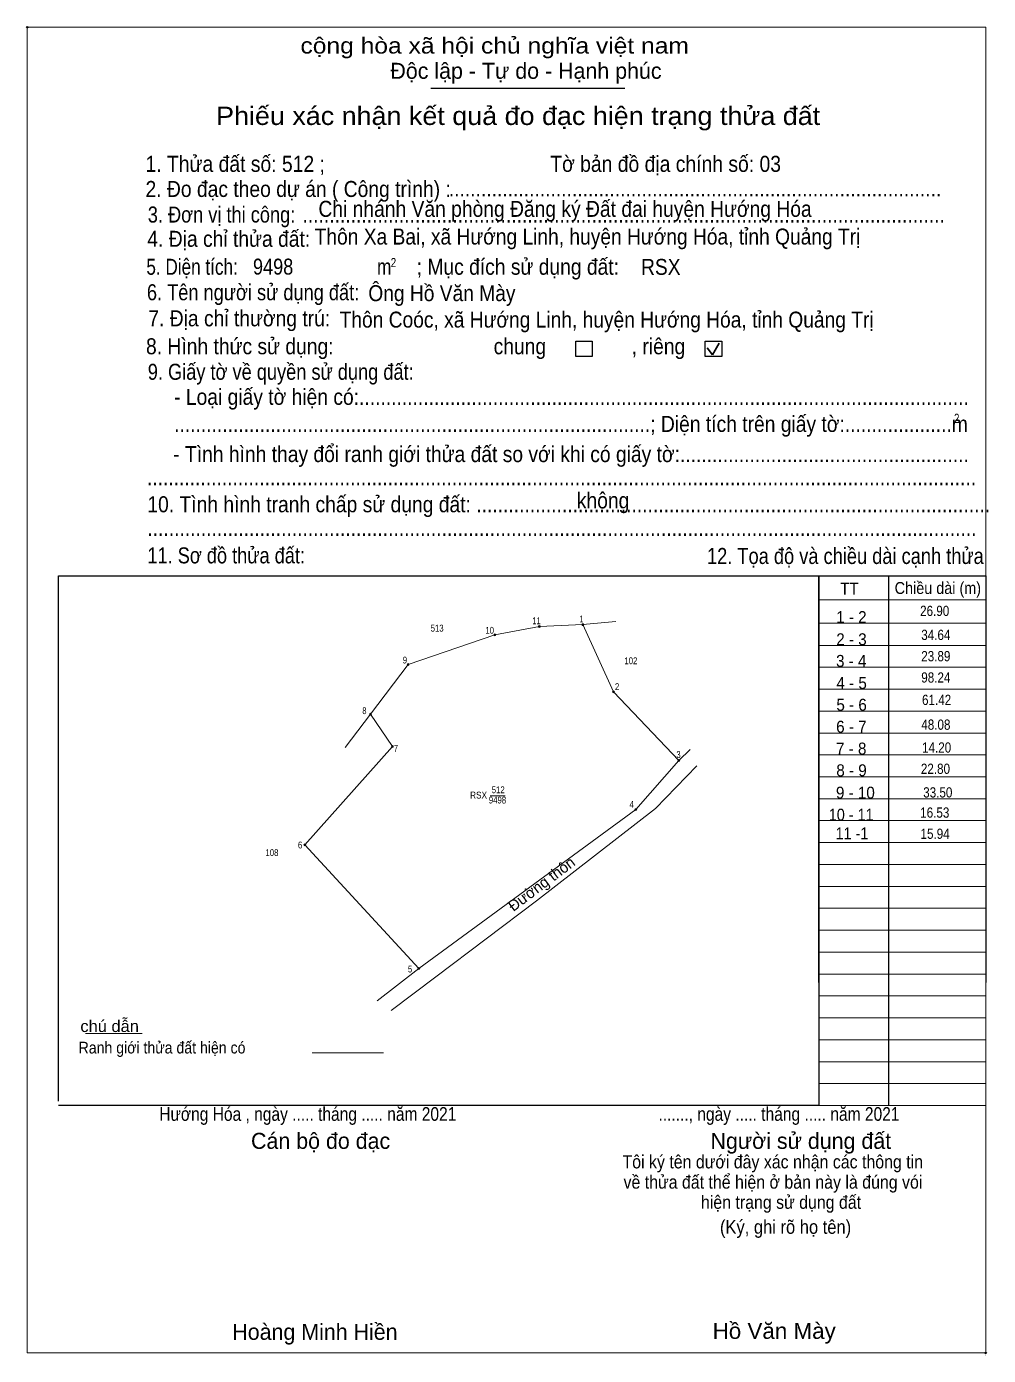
# Model space of a CAD drawing. Header units: metres. Extents: x 549822 to 550919, y 1848084 to 1848569.
# Drawn here: x 549821.5 to 550172.7, y 1848084.1 to 1848569.3 of the extents above; entities that cross this region are included whole.
import ezdxf
from ezdxf.enums import TextEntityAlignment as Align

# ---------------------------------------------------------------- set-up
doc = ezdxf.new("R2010")
doc.units = ezdxf.units.M
doc.header["$PDMODE"] = 32
doc.header["$PDSIZE"] = 0.5
for name, color, linetype, lineweight in [('1', 7, 'Continuous', 13), ('10', 7, 'Continuous', 13), ('15', 7, 'Continuous', 13), ('17', 7, 'Continuous', 13), ('2', 7, 'Continuous', 25), ('30', 7, 'Continuous', 13), ('6', 7, 'Continuous', 13), ('63', 7, 'Continuous', 13)]:
    doc.layers.add(name, color=color, linetype=linetype, lineweight=lineweight)

msp = doc.modelspace()

# ---------------------------------------------------------------- hatches: boundary and pattern name
at = {"layer": '15'}
for points in [[(549992.81, 1848347.26, 1), (549992.11, 1848347.26, 1)], [(550009.06, 1848350.28, 1), (550008.36, 1848350.28, 1)], [(550024.99, 1848350.93, 1), (550024.29, 1848350.93, 1)], [(549961.12, 1848336.41, 1), (549960.42, 1848336.41, 1)], [(550036.11, 1848326.44, 1), (550035.41, 1848326.44, 1)], [(549947.38, 1848318.21, 1), (549946.68, 1848318.21, 1)], [(549955.4, 1848306.49, 1), (549954.7, 1848306.49, 1)], [(550060.03, 1848301.38, 1), (550059.33, 1848301.38, 1)], [(550044.31, 1848283.39, 1), (550043.61, 1848283.39, 1)], [(549923.45, 1848270.56, 1), (549922.75, 1848270.56, 1)], [(549965.04, 1848225.36, 1), (549964.34, 1848225.36, 1)]]:
    msp.add_hatch(color=256, dxfattribs=at).paths.add_polyline_path(points)

# ---------------------------------------------------------------- linework, layer by layer
at = {"layer": '1'}
msp.add_lwpolyline([(550024.64, 1848350.93), (550035.76, 1848326.44), (550059.68, 1848301.38), (550043.96, 1848283.39), (549964.69, 1848225.36), (549923.1, 1848270.56), (549955.05, 1848306.49), (549947.03, 1848318.21), (549960.77, 1848336.41), (549992.46, 1848347.26), (550008.71, 1848350.28)], close=True, dxfattribs=at)
at = {"layer": '10'}
msp.add_line((549923.1, 1848270.56), (549964.69, 1848225.36), dxfattribs=at)
for points in [[(549964.69, 1848225.36), (550043.96, 1848283.39), (550059.68, 1848301.38), (550035.76, 1848326.44), (550024.64, 1848350.93), (550008.71, 1848350.28), (549992.46, 1848347.26), (549960.77, 1848336.41)], [(549937.88, 1848306.09), (549947.03, 1848318.21), (549960.77, 1848336.41)], [(549970.94, 1848222.38), (550007.71, 1848250.11), (550051.1, 1848283.8), (550066.23, 1848299.4)]]:
    msp.add_lwpolyline(points, dxfattribs=at)
at = {"layer": '15'}
for p, q in [((550024.64, 1848350.93), (550036.62, 1848352.06)), ((549955.05, 1848306.49), (549947.03, 1848318.21)), ((549955.05, 1848306.49), (549923.1, 1848270.56)), ((550059.68, 1848301.38), (550063.79, 1848305.31)), ((549990.76, 1848288.44), (549996.26, 1848288.44)), ((549949.51, 1848213.62), (549964.69, 1848225.36)), ((549954.62, 1848210.01), (549970.94, 1848222.38))]:
    msp.add_line(p, q, dxfattribs=at)
for centre in [(549992.46, 1848347.26), (550008.71, 1848350.28), (550024.64, 1848350.93), (549960.77, 1848336.41), (550035.76, 1848326.44), (549947.03, 1848318.21), (549955.05, 1848306.49), (550059.68, 1848301.38), (550043.96, 1848283.39), (549923.1, 1848270.56), (549964.69, 1848225.36)]:
    msp.add_circle(centre, 0.35, dxfattribs=at)
at = {"layer": '17'}
msp.add_line((549843.07, 1848201.62), (549863.71, 1848201.62), dxfattribs=at)
at = {"layer": '2'}
for p, q in [((549969.14, 1848546.85), (550039.91, 1848546.85)), ((549833.15, 1848368.71), (550110.75, 1848368.71)), ((549833.15, 1848176.94), (549833.15, 1848368.71)), ((550110.75, 1848368.71), (550110.75, 1848175.37)), ((550110.75, 1848175.37), (549833.15, 1848175.37))]:
    msp.add_line(p, q, dxfattribs=at)
at = {"layer": '2', "lineweight": 35}
for p, q in [((550071.95, 1848449.41), (550074.37, 1848453.74)), ((550069.96, 1848452), (550071.95, 1848449.41))]:
    msp.add_line(p, q, dxfattribs=at)
at = {"layer": '2', "lineweight": 13}
msp.add_lwpolyline([(549821.76, 1848569.05), (550171.7, 1848569.05), (550171.7, 1848085.03), (549821.76, 1848085.03)], close=True, dxfattribs=at)
at = {"layer": '2'}
for points in [[(550021.98, 1848454.49), (550027.99, 1848454.49), (550027.99, 1848448.89), (550021.98, 1848448.89)], [(550069.27, 1848454.49), (550075.28, 1848454.49), (550075.28, 1848448.89), (550069.27, 1848448.89)]]:
    msp.add_lwpolyline(points, close=True, dxfattribs=at)
for p in [(549821.76, 1848569.05), (550171.69, 1848085.03)]:
    msp.add_point(p, dxfattribs=at)
at = {"layer": '30', "lineweight": 25}
for p, q in [((550110.75, 1848220.31), (550110.75, 1848368.71)), ((550136.21, 1848368.71), (550136.21, 1848175.37))]:
    msp.add_line(p, q, dxfattribs=at)
at = {"layer": '30'}
for p, q in [((550110.75, 1848359.98), (550171.7, 1848359.98)), ((550110.75, 1848351.5), (550171.7, 1848351.5)), ((550110.59, 1848343.34), (550171.54, 1848343.34)), ((550110.75, 1848335.4), (550171.7, 1848335.4)), ((550110.75, 1848327.37), (550171.7, 1848327.37)), ((550110.75, 1848319.37), (550171.7, 1848319.37)), ((550110.75, 1848311.37), (550171.7, 1848311.37)), ((550110.75, 1848303.37), (550171.7, 1848303.37)), ((550110.75, 1848295.37), (550171.7, 1848295.37)), ((550110.75, 1848287.37), (550171.7, 1848287.37)), ((550110.75, 1848279.37), (550171.7, 1848279.37)), ((550110.75, 1848271.37), (550171.7, 1848271.37)), ((550110.75, 1848263.37), (550171.7, 1848263.37)), ((550110.75, 1848255.37), (550171.7, 1848255.37)), ((550110.75, 1848247.37), (550171.7, 1848247.37)), ((550110.75, 1848239.37), (550171.7, 1848239.37)), ((550110.75, 1848231.37), (550171.7, 1848231.37)), ((550110.75, 1848223.37), (550171.7, 1848223.37)), ((550110.75, 1848215.37), (550171.7, 1848215.37)), ((550110.75, 1848207.37), (550171.7, 1848207.37)), ((550110.75, 1848207.34), (550171.7, 1848207.34)), ((550110.75, 1848199.37), (550171.7, 1848199.37)), ((550110.75, 1848191.37), (550171.7, 1848191.37)), ((550110.75, 1848183.37), (550171.7, 1848183.37)), ((550110.75, 1848175.37), (550171.7, 1848175.37))]:
    msp.add_line(p, q, dxfattribs=at)
at = {"layer": '30', "lineweight": 25}
msp.add_lwpolyline([(550110.75, 1848368.71), (550171.7, 1848368.71), (550171.7, 1848220.31)], dxfattribs=at)
at = {"layer": '6'}
msp.add_line((549925.82, 1848194.65), (549951.87, 1848194.65), dxfattribs=at)

# ---------------------------------------------------------------- texts
at = {"layer": '1'}
for s, width, p in [('RSX', 0.9, (549986.52, 1848287.45)), ('512', 0.85, (549993.7, 1848289.4)), ('9498', 0.85, (549993.43, 1848285.64))]:
    msp.add_text(s, height=2.5, dxfattribs=dict(at, width=width)).set_placement(p, align=Align.CENTER)
at = {"layer": '10'}
for s, height, width, p in [('1 - 2', 4.365, 0.95, (550122.63, 1848351.51)), ('513', 2.5, 0.85, (549971.39, 1848348.4)), ('2 - 3', 4.365, 0.95, (550122.66, 1848343.41)), ('102', 2.5, 0.85, (550042.13, 1848336.49)), ('3 - 4', 4.365, 0.95, (550122.59, 1848335.51)), ('4 - 5', 4.365, 0.95, (550122.72, 1848327.45)), ('5 - 6', 4.365, 0.95, (550122.71, 1848319.51)), ('6 - 7', 4.365, 0.95, (550122.62, 1848311.48)), ('7 - 8', 4.365, 0.95, (550122.58, 1848303.51)), ('8 - 9', 4.365, 0.95, (550122.68, 1848295.57)), ('9 - 10', 4.365, 0.95, (550124.09, 1848287.41)), ('10 - 11', 4.36, 0.9, (550122.56, 1848279.38)), ('11 -1', 4.36, 0.9, (550122.83, 1848272.54)), ('108', 2.5, 0.85, (549911.08, 1848266.46))]:
    msp.add_text(s, height=height, dxfattribs=dict(at, width=width)).set_placement(p, align=Align.CENTER)
at = {"layer": '15'}
msp.add_text('Đường thôn', height=4, rotation=37.022, dxfattribs=at).set_placement((550010.706, 1848254.67), align=Align.CENTER)
at = {"layer": '2'}
for s, height, width, p in [('cộng hòa xã hội chủ nghĩa việt nam', 5.841, 1.15, (549921.5, 1848559.45)), ('1. Thửa đất số: 512 ;                                          Tờ bản đồ địa chính số: 03', 5.86, 0.9, (549864.93, 1848516.25)), ('2. Đo đạc theo dự án ( Công trình) : ', 5.845, 0.9, (549864.93, 1848507.09)), ('............................................................................................', 5.845, 0.9, (549975.65, 1848507.29)), ('3. Đơn vị thi công:', 5.845, 0.85, (549865.76, 1848497.75)), ('Chi nhánh Văn phòng Đăng ký Đất đai huyện Hướng Hóa', 5.84, 0.9, (549928.06, 1848499.83)), ('........................................................................................................................', 5.845, 0.9, (549922.24, 1848497.75)), ('4. Địa chỉ thửa đất:', 5.845, 0.9, (549865.6, 1848488.89)), ('Thôn Xa Bai, xã Hướng Linh, huyện Hướng Hóa, tỉnh Quảng Trị', 5.82, 0.9, (549926.69, 1848489.72)), ('5. Diện tích:', 5.845, 0.8, (549865.25, 1848478.68)), ('9498', 5.82, 0.85, (549904.16, 1848478.74)), ('m', 5.841, 0.8, (549949.47, 1848478.68)), ('2', 3.337, 0.8, (549954.46, 1848481.46)), ('; Mục đích sử dụng đất:', 5.841, 0.9, (549963.93, 1848478.68)), ('RSX', 5.82, 0.9, (550045.85, 1848478.65)), ('6. Tên người sử dụng đất:', 5.845, 0.85, (549865.44, 1848469.37)), ('Ông Hồ Văn Mày', 5.82, 0.9, (549946.27, 1848469.05)), ('7. Địa chỉ thường trú:', 5.845, 0.9, (549865.95, 1848459.86)), ('Thôn Coóc, xã Hướng Linh, huyện Hướng Hóa, tỉnh Quảng Trị', 5.82, 0.9, (549935.8, 1848459.4)), ('8. Hình thức sử dụng:', 5.845, 0.9, (549865.12, 1848449.65)), ('chung                , riêng', 5.841, 0.9, (549992.03, 1848449.65)), ('9. Giấy tờ về quyền sử dụng đất:', 5.845, 0.85, (549865.76, 1848440.34)), ('     - Loại giấy tờ hiện có:..................................................................................................................', 5.841, 0.9, (549865.6, 1848431.19)), ('     .........................................................................................; Diện tích trên giấy tờ:....................m', 5.841, 0.9, (549865.6, 1848421.3)), ('2', 3.337, 0.8, (550160.09, 1848424.6)), ('     - Tình hình thay đổi ranh giới thửa đất so với khi có giấy tờ:......................................................', 5.841, 0.9, (549865.28, 1848410.29)), ('...........................................................................................................................................................', 5.841, 0.9, (549865.44, 1848401.81)), ('10. Tình hình tranh chấp sử dụng đất: ................................................................................................', 5.845, 0.9, (549865.6, 1848391.96)), ('không', 5.841, 0.9, (550022.4, 1848393.37)), ('...........................................................................................................................................................', 5.841, 0.9, (549865.6, 1848383.32)), ('11. Sơ đồ thửa đất:', 5.845, 0.85, (549865.6, 1848373.3)), ('12. Tọa độ và chiều dài cạnh thửa', 5.856, 0.85, (550069.92, 1848373.08)), ('Hướng Hóa , ngày ..... tháng ..... năm 2021', 4.992, 0.85, (549869.95, 1848169.78)), ('......., ngày ..... tháng ..... năm 2021', 4.992, 0.85, (550052.19, 1848169.78)), ('(Ký, ghi rõ họ tên)', 5.007, 0.9, (550074.65, 1848128.53)), ('Hồ Văn Mày', 5.82, 1.05, (550071.97, 1848090.17))]:
    msp.add_text(s, height=height, dxfattribs=dict(at, width=width)).set_placement(p)
for s, height, p in [('Độc lập - Tự do - Hạnh phúc', 5.841, (549954.33, 1848550.23)), ('Cán bộ đo đạc', 5.841, (549903.45, 1848159.54)), ('Người sử dụng đất', 5.841, (550071.2, 1848159.54)), ('Hoàng Minh Hiền', 5.84, (549896.61, 1848089.81))]:
    msp.add_text(s, height=height, dxfattribs=at).set_placement(p)
for s, height, width, p in [('Phiếu xác nhận kết quả đo đạc hiện trạng thửa đất', 6.674, 1.1, (550000.96, 1848533.37)), ('Tôi ký tên dưới đây xác nhận các thông tin', 4.826, 0.9, (550093.93, 1848152.41)), ('về thửa đất thể hiện ở bản này là đúng vói', 4.826, 0.9, (550094, 1848145.01)), ('hiện trạng sử dụng đất', 4.826, 0.9, (550096.94, 1848137.65))]:
    msp.add_text(s, height=height, dxfattribs=dict(at, width=width)).set_placement(p, align=Align.CENTER)
msp.add_text('.', height=1.669, dxfattribs=at).set_placement((550171.637, 1848084.12), align=Align.CENTER)
at = {"layer": '30'}
for s, height, width, p in [('TT', 4.352, 0.95, (550118.56, 1848361.88)), ('Chiều dài (m)', 4.365, 0.9, (550138.43, 1848362.13))]:
    msp.add_text(s, height=height, dxfattribs=dict(at, width=width)).set_placement(p)
at = {"layer": '6'}
for s, width, p in [('chú dẫn', 1.05, (549841.15, 1848202.2)), ('Ranh giới thửa đất hiện có ', 0.9, (549840.51, 1848194.36))]:
    msp.add_text(s, height=4.277, dxfattribs=dict(at, width=width)).set_placement(p)
at = {"layer": '63'}
for s, height, width, p in [('26.90', 3.744, 0.85, (550158.37, 1848354.09)), (' 11', 2.5, 0.8, (550009.22, 1848351.09)), (' 1', 2.5, 0.75, (550024.84, 1848351.77)), (' 10', 2.5, 0.85, (549992.16, 1848347.62)), ('34.64', 3.744, 0.85, (550158.79, 1848345.33)), (' 9', 2.5, 0.85, (549960.43, 1848336.75)), ('23.89', 3.744, 0.85, (550158.78, 1848337.56)), ('98.24', 3.744, 0.85, (550158.79, 1848329.78)), (' 2', 2.5, 0.85, (550037.9, 1848327.04)), ('61.42', 3.744, 0.85, (550159.07, 1848321.6)), (' 8', 2.5, 0.8, (549945.62, 1848318.28)), ('48.08', 3.744, 0.85, (550158.8, 1848312.56)), ('14.20', 3.744, 0.85, (550159.07, 1848304.21)), (' 7', 2.5, 0.8, (549957.12, 1848304.47)), (' 3', 2.5, 0.8, (550060.28, 1848302.25)), ('22.80', 3.744, 0.85, (550158.65, 1848296.45)), ('33.50', 3.744, 0.85, (550159.5, 1848287.82)), (' 4', 2.5, 0.85, (550043.22, 1848284.06)), ('16.53', 3.744, 0.85, (550158.4, 1848280.45)), ('15.94', 3.744, 0.85, (550158.52, 1848272.72)), (' 6', 2.5, 0.85, (549922.16, 1848269.22)), (' 5', 2.5, 0.8, (549962.28, 1848223.95))]:
    msp.add_text(s, height=height, dxfattribs=dict(at, width=width)).set_placement(p, align=Align.RIGHT)

doc.saveas('drawing.dxf')
